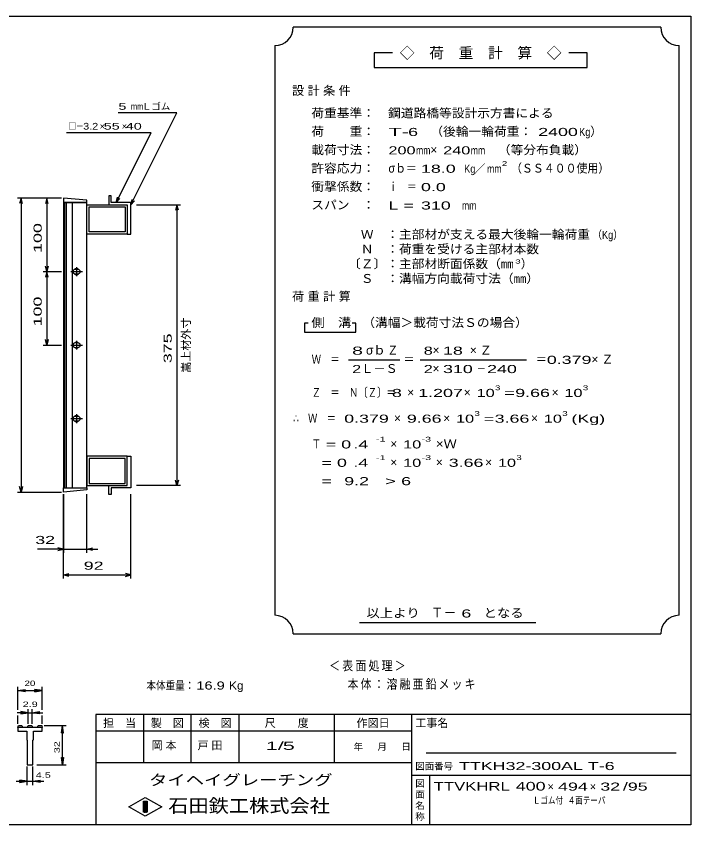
# Model space of a CAD drawing. Units: millimetres, scale not verified. Extents: x -910 to 866, y -641 to 527.
# Drawn here: x -53 to 866, y -573 to 527 of the extents above; entities that cross this region are included whole.
import ezdxf
from ezdxf.enums import TextEntityAlignment as Align

# ---------------------------------------------------------------- set-up
doc = ezdxf.new("R2010")
doc.units = ezdxf.units.MM
doc.header["$LTSCALE"] = 5
for name, color, linetype, lineweight in [('0_2', 150, 'Continuous', 25), ('16', 3, 'Continuous', 25), ('22', 2, 'Continuous', 25), ('32', 4, 'Continuous', 25)]:
    doc.layers.add(name, color=color, linetype=linetype, lineweight=lineweight)
doc.styles.add('ベクトル', font='')
doc.styles.get('ベクトル').set_extended_font_data('ベクトル')

msp = doc.modelspace()

# ---------------------------------------------------------------- linework, layer by layer
at = {"layer": '0_2'}
for p, q in [((-864.5, 526.75), (865.5, 526.75)), ((865.5, 526.75), (865.5, -573.25)), ((865.5, -423.25), (55.5, -423.25)), ((55.5, -423.25), (55.5, -573.25)), ((120.5, -423.25), (120.5, -488.25)), ((185.5, -488.25), (185.5, -423.25)), ((250.5, -423.25), (250.5, -488.25)), ((380.5, -488.25), (380.5, -423.25)), ((485.5, -423.25), (485.5, -573.25)), ((485.5, -445.75), (55.5, -445.75)), ((845.5, -475.75), (505.5, -475.75)), ((55.5, -488.25), (485.5, -488.25)), ((485.5, -505.75), (865.5, -505.75)), ((510.5, -573.25), (510.5, -505.75)), ((100.5, -548.75), (123, -536.25)), ((123, -536.25), (145.5, -548.75)), ((123, -561.25), (100.5, -548.75)), ((120.5, -541.25), (125.5, -541.25)), ((120.5, -556.25), (120.5, -541.25)), ((120.5, -541.25), (121.5, -541.25)), ((121.5, -541.25), (121.5, -556.25)), ((122.5, -556.25), (122.5, -541.25)), ((122.5, -541.25), (123.5, -541.25)), ((145.5, -548.75), (123, -561.25)), ((123.5, -541.25), (123.5, -556.25)), ((124.5, -556.25), (124.5, -541.25)), ((124.5, -541.25), (125.5, -541.25)), ((125.5, -541.25), (125.5, -556.25)), ((125.5, -541.25), (125.5, -556.25)), ((125.5, -556.25), (120.5, -556.25)), ((121.5, -556.25), (122.5, -556.25)), ((123.5, -556.25), (124.5, -556.25)), ((865.5, -573.25), (-864.5, -573.25))]:
    msp.add_line(p, q, dxfattribs=at)
at = {"layer": '16'}
for p, q in [((43.5, 276.25), (11.5, 279.25)), ((11.5, 279.25), (11.5, 273.25)), ((43.5, 273.25), (43.5, 276.25)), ((76.5, 282.25), (73.5, 282.25)), ((73.5, 282.25), (73.5, 270.25)), ((76.5, 273.25), (76.5, 282.25)), ((11.5, 273.25), (43.5, 273.25)), ((11.5, 273.25), (11.5, -114.75)), ((43.5, 273.25), (11.5, 273.25)), ((13, 273.25), (13, -114.75)), ((16, -114.75), (16, 273.25)), ((23.5, 273.25), (23.5, -114.75)), ((43.5, -114.75), (43.5, 273.25)), ((43.5, 270.25), (98.5, 270.25)), ((43.5, 230.25), (43.5, 270.25)), ((46.5, 267.25), (95.5, 267.25)), ((46.5, 233.25), (46.5, 267.25)), ((73.5, 270.25), (98.5, 270.25)), ((103.5, 273.25), (76.5, 273.25)), ((95.5, 267.25), (95.5, 233.25)), ((98.5, 270.25), (98.5, 230.25)), ((98.5, 270.25), (98.5, 230.25)), ((103.5, 230.25), (103.5, 273.25)), ((95.5, 233.25), (46.5, 233.25)), ((98.5, 230.25), (43.5, 230.25)), ((98.5, 230.25), (103.5, 230.25)), ((21.5, 179.25), (37.5, 179.25)), ((31.5, 182.25), (27.5, 182.25)), ((27.5, 176.25), (31.5, 176.25)), ((29.5, 185.25), (29.5, 173.25)), ((21.5, 79.25), (37.5, 79.25)), ((31.5, 82.25), (27.5, 82.25)), ((29.5, 85.25), (29.5, 73.25)), ((27.5, 76.25), (31.5, 76.25)), ((21.5, -20.75), (37.5, -20.75)), ((31.5, -17.75), (27.5, -17.75)), ((29.5, -14.75), (29.5, -26.75)), ((27.5, -23.75), (31.5, -23.75)), ((98.5, -71.75), (43.5, -71.75)), ((43.5, -71.75), (43.5, -111.75)), ((95.5, -74.75), (46.5, -74.75)), ((46.5, -74.75), (46.5, -108.75)), ((95.5, -108.75), (95.5, -74.75)), ((98.5, -111.75), (98.5, -71.75)), ((98.5, -71.75), (103.5, -71.75)), ((98.5, -111.75), (98.5, -71.75)), ((103.5, -71.75), (103.5, -114.75)), ((46.5, -108.75), (95.5, -108.75)), ((11.5, -114.75), (43.5, -114.75)), ((11.5, -120.75), (11.5, -114.75)), ((11.5, -114.75), (43.5, -114.75)), ((43.5, -117.75), (11.5, -120.75)), ((43.5, -111.75), (98.5, -111.75)), ((43.5, -114.75), (43.5, -117.75)), ((73.5, -123.75), (73.5, -111.75)), ((73.5, -111.75), (98.5, -111.75)), ((103.5, -114.75), (76.5, -114.75)), ((76.5, -114.75), (76.5, -123.75)), ((76.5, -123.75), (73.5, -123.75))]:
    msp.add_line(p, q, dxfattribs=at)
for centre, radius, start, end in [((27.5, 179.25), 3, 90, 270), ((29.5, 179.25), 4, 46.6, 133.4), ((29.5, 179.25), 4, 226.6, 313.4), ((31.5, 179.25), 3, 270, 90), ((27.5, 79.25), 3, 90, 270), ((29.5, 79.25), 4, 46.6, 133.4), ((31.5, 79.25), 3, 270, 90), ((29.5, 79.25), 4, 226.6, 313.4), ((27.5, -20.75), 3, 90, 270), ((29.5, -20.75), 4, 46.6, 133.4), ((31.5, -20.75), 3, 270, 90), ((29.5, -20.75), 4, 226.6, 313.4)]:
    msp.add_arc(centre, radius, start, end, dxfattribs=at)
at = {"layer": '22', "color": 4}
for p, q in [((824.5, 511.75), (324.5, 511.75)), ((299.5, 486.75), (299.5, -288.25)), ((849.5, -288.25), (849.5, 486.75)), ((459.5, 476.75), (434.5, 476.75)), ((434.5, 476.75), (434.5, 456.75)), ((724.5, 476.75), (699.5, 476.75)), ((724.5, 456.75), (724.5, 476.75)), ((434.5, 456.75), (724.5, 456.75)), ((166, 395.25), (86, 395.25)), ((103.5, 270.25), (166, 395.25)), ((131, 368.25), (16, 368.25)), ((83.5, 273.25), (131, 368.25)), ((9, 279.25), (-51, 279.25)), ((-46, 279.25), (-48, 271.75)), ((-44, 271.75), (-46, 279.25)), ((-46, 279.25), (-46, -120.75)), ((9, 279.25), (-16, 279.25)), ((-11, 279.25), (-13, 271.75)), ((-9, 271.75), (-11, 279.25)), ((-11, 279.25), (-11, 179.25)), ((83.5, 273.25), (85, 280.55)), ((83.5, 273.25), (88.5, 278.75)), ((103.5, 270.25), (105, 277.55)), ((103.5, 270.25), (108.5, 275.75)), ((111, 270.25), (171, 270.25)), ((166, 270.25), (164, 262.75)), ((168, 262.75), (166, 270.25)), ((166, 270.25), (166, -111.75)), ((-16, 179.25), (9, 179.25)), ((-11, 179.25), (-13, 186.75)), ((-11, 179.25), (-13, 171.75)), ((-9, 186.75), (-11, 179.25)), ((-9, 171.75), (-11, 179.25)), ((-11, 179.25), (-11, 79.25)), ((344.5, 109.25), (339.5, 109.25)), ((339.5, 109.25), (339.5, 96.75)), ((409.5, 109.25), (404.5, 109.25)), ((409.5, 96.75), (409.5, 109.25)), ((339.5, 96.75), (409.5, 96.75)), ((-16, 79.25), (9, 79.25)), ((-11, 79.25), (-13, 86.75)), ((-9, 86.75), (-11, 79.25)), ((399.5, 59.25), (469.5, 59.25)), ((497, 59.25), (642, 59.25)), ((166, -111.75), (164, -104.25)), ((168, -104.25), (166, -111.75)), ((-51, -120.75), (9, -120.75)), ((-46, -120.75), (-48, -113.25)), ((-44, -113.25), (-46, -120.75)), ((171, -111.75), (111, -111.75)), ((11.5, -123.25), (11.5, -203.25)), ((11.5, -238.25), (11.5, -123.25)), ((43.5, -203.25), (43.5, -123.25)), ((103.5, -238.25), (103.5, -123.25)), ((11.5, -198.25), (4, -196.25)), ((43.5, -198.25), (51, -196.25)), ((11.5, -198.25), (-23.5, -198.25)), ((4, -200.25), (11.5, -198.25)), ((11.5, -198.25), (43.5, -198.25)), ((51, -200.25), (43.5, -198.25)), ((43.5, -198.25), (58.5, -198.25)), ((11.5, -233.25), (19, -231.25)), ((19, -235.25), (11.5, -233.25)), ((11.5, -233.25), (103.5, -233.25)), ((103.5, -233.25), (96, -231.25)), ((96, -235.25), (103.5, -233.25)), ((414.5, -298.25), (654.5, -298.25)), ((324.5, -313.25), (824.5, -313.25))]:
    msp.add_line(p, q, dxfattribs=at)
for centre, start, end in [((299.5, 511.75), 270, 0), ((849.5, 511.75), 180, 270), ((299.5, -313.25), 0, 90), ((849.5, -313.25), 90, 180)]:
    msp.add_arc(centre, 25, start, end, dxfattribs=at)
at = {"layer": '32'}
for p, q in [((-50.5, -416.75), (-50.5, -385.75)), ((-50.5, -390.75), (-40.5, -389.25)), ((-40.5, -392.25), (-50.5, -390.75)), ((-50.5, -390.75), (-17.167, -390.75)), ((-40.5, -392.25), (-40.5, -389.25)), ((-17.167, -390.75), (-27.167, -389.25)), ((-27.167, -392.25), (-27.167, -389.25)), ((-27.167, -392.25), (-17.167, -390.75)), ((-17.167, -416.75), (-17.167, -385.75)), ((-36.25, -435.75), (-36.25, -415.75)), ((-31.417, -415.75), (-31.417, -435.75)), ((-36.25, -420.75), (-51.25, -420.75)), ((-50.5, -435.75), (-50.5, -424.75)), ((-36.25, -420.75), (-46.25, -419.25)), ((-46.25, -419.25), (-46.25, -422.25)), ((-46.25, -422.25), (-36.25, -420.75)), ((-36.25, -420.75), (-31.417, -420.75)), ((-31.417, -420.75), (-21.417, -419.25)), ((-21.417, -422.25), (-31.417, -420.75)), ((-31.417, -420.75), (-16.417, -420.75)), ((-21.417, -419.25), (-21.417, -422.25)), ((-17.167, -435.75), (-17.167, -424.75)), ((-50.5, -440.75), (-49.667, -438.25)), ((-49.667, -438.25), (-44.833, -438.25)), ((-44.833, -438.25), (-44, -440.75)), ((-37.083, -440.75), (-36.25, -438.25)), ((-36.25, -438.25), (-31.417, -438.25)), ((-31.417, -438.25), (-30.583, -440.75)), ((-23.667, -440.75), (-22.833, -438.25)), ((-22.833, -438.25), (-18, -438.25)), ((-18, -438.25), (-17.167, -440.75)), ((-14.667, -438.25), (15.333, -438.25)), ((8.833, -448.25), (10.333, -438.25)), ((11.833, -448.25), (10.333, -438.25)), ((10.333, -491.584), (10.333, -438.25)), ((-50.5, -440.75), (-50.5, -445.75)), ((-17.167, -440.75), (-50.5, -440.75)), ((-50.5, -445.75), (-38.417, -445.75)), ((-38.417, -445.75), (-38.417, -457.417)), ((-29.25, -457.417), (-29.25, -445.75)), ((-29.25, -445.75), (-17.167, -445.75)), ((-17.167, -445.75), (-17.167, -440.75)), ((8.833, -448.25), (11.833, -448.25)), ((-38.417, -457.417), (-37.583, -458.25)), ((-37.583, -458.25), (-37.583, -491.583)), ((-30.083, -458.25), (-29.25, -457.417)), ((-30.083, -491.583), (-30.083, -458.25)), ((10.333, -491.584), (8.833, -481.583)), ((8.833, -481.583), (11.833, -481.583)), ((11.833, -481.583), (10.333, -491.584)), ((-37.583, -491.583), (-30.083, -491.583)), ((-37.583, -519.083), (-37.583, -494.084)), ((-30.083, -519.083), (-30.083, -494.084)), ((-24.667, -491.584), (15.333, -491.584)), ((-52.583, -514.083), (-37.583, -514.083)), ((-37.583, -514.083), (-47.583, -512.583)), ((-47.583, -515.583), (-47.583, -512.583)), ((-47.583, -515.583), (-37.583, -514.083)), ((-37.583, -514.083), (-30.083, -514.083)), ((-30.083, -514.083), (-20.083, -512.583)), ((-20.083, -515.583), (-30.083, -514.083)), ((-30.083, -514.083), (-15.083, -514.083)), ((-20.083, -515.583), (-20.083, -512.583))]:
    msp.add_line(p, q, dxfattribs=at)

# ---------------------------------------------------------------- texts
at = {"layer": '0_2', "style": 'ベクトル'}
for s, height, p in [('担\u3000当', 11, (65.5, -434.75)), ('製\u3000図', 11, (130.5, -434.75)), ('検\u3000図', 11, (195.5, -434.75)), ('尺\u3000\u3000度', 11, (285.5, -434.75)), ('作図日', 11, (410.5, -434.75)), ('工事名', 11, (490.5, -434.75)), ('年', 9.164, (406.5, -467)), ('月', 9.164, (439, -467)), ('日', 9.164, (471.5, -467)), ('図面番号', 9.164, (490.5, -493.5)), ('図', 9.164, (490.5, -517)), ('面', 9.164, (490.5, -532)), ('名', 9.164, (490.5, -547)), ('称', 9.164, (490.5, -562))]:
    msp.add_text(s, height=height, dxfattribs=at).set_placement(p, align=Align.MIDDLE_LEFT)
at = {"layer": '0_2', "color": 222, "style": 'ベクトル'}
for s, height, width, p in [('タイヘイグレーチング', 14.66, 1.25, (128, -512.25)), ('石田鉄工株式会社', 18.33, 1.1, (154.25, -547.25))]:
    msp.add_text(s, height=height, dxfattribs=dict(at, width=width)).set_placement(p, align=Align.MIDDLE_LEFT)
at = {"layer": '22', "style": 'ベクトル'}
for s, height, p in [('◇\u3000荷\u3000重\u3000計\u3000算\u3000◇', 14.66, (469.5, 476.75)), ('Ｌゴム', 9.164, (118.5, 404)), ('×', 9.164, (61, 377)), ('×', 9.164, (91, 377)), ('）', 12.1, (728.5, 370)), ('×', 12.1, (511, 345)), ('／', 11, (570.75, 319.25)), ('）', 12.1, (634, 190)), ('σｂ', 12.1, (423.5, 72.5)), ('×', 12.1, (514, 72.5)), ('Ｌ－Ｓ', 12.1, (417, 47.5)), ('×', 12.1, (514, 47.5)), ('×', 12.1, (479.5, 15)), ('×', 12.1, (556.5, 15)), ('×', 12.1, (676, 15)), ('×', 12.1, (461.5, -20)), ('×', 12.1, (528.5, -20)), ('×', 12.1, (648, -20)), ('×', 12.1, (456.5, -55)), ('×', 12.1, (456.5, -80)), ('×', 12.1, (518.5, -80)), ('×', 12.1, (585.5, -80)), ('Ｔ－', 12.83, (511.5, -284.5)), ('×', 11, (670.5, -521.25)), ('×', 11, (728, -521.25))]:
    msp.add_text(s, height=height, dxfattribs=at).set_placement(p, align=Align.MIDDLE_LEFT)
for s, height, width, p in [(' 5 ', 9.164, 1.6, (81, 404)), ('mm', 9.164, 0.75, (103.5, 404)), ('荷重基準：\u3000', 12.1, 1.05, (349, 395)), ('鋼道路橋等設計示方書による', 12.1, 1.05, (453.5, 395)), ('□－', 9.164, 0.8, (18.5, 377)), ('3.2', 9.164, 1.2, (38.5, 377)), (' 55 ', 9.164, 1.6, (61, 377)), (' 40 ', 9.164, 1.6, (91, 377)), ('荷\u3000\u3000重：\u3000', 12.1, 1.05, (349, 370)), ('T-', 11, 2, (454, 369.25)), (' 6 ', 11, 1.65, (474, 369.25)), ('（後輪一輪荷重：', 12.1, 1.05, (511, 370)), (' 2400', 11, 1.65, (651, 369.25)), ('Kg', 11, 0.85, (713.5, 369.25)), ('載荷寸法：\u3000', 12.1, 1.05, (349, 345)), ('\u3000（等分布負載）', 12.1, 1.05, (585.5, 345)), ('200', 11, 1.5, (454, 344.25)), ('mm', 11, 0.8, (491.5, 344.25)), ('240', 11, 1.5, (528.5, 344.25)), ('mm', 11, 0.8, (566, 344.25)), ('許容応力：\u3000', 12.1, 1.05, (349, 320)), ('σｂ＝', 12.1, 0.9, (454, 320)), (' 18.0', 11, 1.65, (491.5, 319.25)), ('Kg', 11, 0.85, (557, 319.25)), ('mm', 11, 0.8, (588.25, 319.25)), ('2', 6.598, 1.5, (608.25, 326.25)), ('（ＳＳ４００使用）', 12.1, 0.9, (620.75, 320)), ('衝撃係数：\u3000', 12.1, 1.05, (349, 295)), ('ｉ\u3000＝', 12.1, 0.75, (454, 295)), (' 0.0', 11, 1.65, (491.5, 294.25)), ('スパン\u3000：\u3000', 12.1, 1.05, (349, 270)), ('L =', 11, 1.65, (454, 269.25)), (' 310 ', 11, 1.65, (491.5, 269.25)), ('mm', 11, 0.8, (554, 269.25)), ('\u3000Ｗ\u3000：主部材が支える最大後輪一輪荷重', 12.1, 1.05, (399, 230)), ('（Kg）', 11, 0.85, (731.5, 229.25)), ('\u3000Ｎ\u3000：荷重を受ける主部材本数', 12.1, 1.05, (399, 210)), ('〔Ｚ〕：主部材断面係数（㎜', 12.1, 1.05, (399, 190)), ('3', 5.499, 1.8, (626.5, 193)), ('\u3000Ｓ\u3000：溝幅方向載荷寸法（㎜）', 12.1, 1.05, (399, 170)), ('側\u3000溝', 12.1, 1.1, (349, 110)), ('\u3000（溝幅＞載荷寸法Ｓの場合）', 12.1, 1.05, (401, 110)), ('8', 11, 1.8, (404.5, 71.75)), ('Ｚ', 12.1, 0.9, (452.5, 72.5)), ('8', 11, 1.5, (502, 71.75)), (' 18 ', 11, 1.65, (521.5, 71.75)), ('Ｗ\u3000＝', 12.1, 0.75, (349.5, 60)), ('＝', 12.1, 0.9, (474.5, 60)), ('＝', 12.1, 0.9, (654.5, 60)), ('0.379', 11, 1.65, (669.5, 59.25)), ('2', 11, 1.5, (404.5, 46.75)), ('2', 11, 1.5, (502, 46.75)), (' 310 ', 11, 1.65, (521.5, 46.75)), ('－', 12.1, 0.75, (574, 47.5)), (' 240 ', 11, 1.65, (581.5, 46.75)), ('Ｚ\u3000＝\u3000Ｎ〔Ｚ〕＝', 12.1, 0.75, (349.5, 15)), ('3', 6.598, 1.5, (599, 21.25)), ('3', 6.598, 1.5, (718.5, 21.25)), (' 8 ', 11, 1.65, (452, 14.25)), ('1.207', 11, 1.65, (494.5, 14.25)), ('10', 11, 1.5, (574, 14.25)), ('=', 11, 1.7, (611.5, 14.25)), ('9.66', 11, 1.65, (626.5, 14.25)), ('10', 11, 1.5, (693.5, 14.25)), ('3', 6.598, 1.5, (571, -13.75)), ('3', 6.598, 1.5, (690.5, -13.75)), ('∴\u3000Ｗ\u3000＝', 12.1, 0.75, (324.5, -20)), (' 0.379', 11, 1.65, (387, -20.75)), ('9.66', 11, 1.65, (479, -20.75)), ('10', 11, 1.5, (546, -20.75)), ('=', 11, 1.7, (583.5, -20.75)), ('3.66', 11, 1.65, (598.5, -20.75)), ('10', 11, 1.5, (665.5, -20.75)), ('(Kg)', 11, 1.65, (703, -20.75)), ('Ｔ', 12.1, 0.75, (349.5, -55)), (' = 0', 11, 1.65, (362, -55.75)), (' .4 ', 11, 1.65, (399.5, -55.75)), ('-1', 6.598, 1.65, (437, -48.75)), ('10', 11, 1.5, (474, -55.75)), ('-3', 6.598, 1.65, (499, -48.75)), ('×Ｗ', 12.1, 1.1, (518.5, -55)), ('  = 0', 11, 1.65, (349.5, -80.75)), (' .4 ', 11, 1.65, (399.5, -80.75)), ('-1', 6.598, 1.65, (437, -73.75)), ('10', 11, 1.5, (474, -80.75)), ('-3', 6.598, 1.65, (499, -73.75)), ('3.66', 11, 1.65, (536, -80.75)), ('10', 11, 1.5, (603, -80.75)), ('3', 6.598, 1.5, (628, -73.75)), ('  =', 11, 1.65, (349.5, -105.75)), (' 9.2', 11, 1.65, (387, -105.75)), ('>', 11, 1.7, (449.5, -105.75)), (' 6 ', 11, 1.65, (464.5, -105.75)), (' 32 ', 11, 1.65, (-33.5, -185.75)), (' 92 ', 11, 1.65, (32.5, -220.75)), ('以上より\u3000', 12.1, 1.1, (424, -285)), (' 6 ', 11, 1.65, (546.5, -285.75)), ('となる', 12.1, 1.1, (583.5, -285)), ('本体重量：', 11, 0.85, (124.5, -383.75)), (' 16.9', 11, 1.35, (187, -383.75)), ('Kg', 11, 1.1, (237, -383.75)), ('1/', 11, 2, (287, -465.75)), (' 5 ', 11, 2, (302, -465.75)), ('TTKH32-300AL T-6            ', 11, 1.65, (550, -493.25)), ('TTVKHRL', 11.73, 1.45, (515.5, -520.75)), (' 400 ', 11.73, 1.55, (620.5, -520.75)), (' 494 ', 11, 1.65, (678, -521.25)), (' 32 ', 11, 1.65, (735.5, -521.25)), ('/', 11, 1.65, (773, -521.25)), (' 95 ', 11, 1.65, (773, -521.25)), ('Ｌゴム付', 9.164, 0.8, (650.5, -540)), ('４面テーパ', 9.164, 0.8, (698, -540))]:
    msp.add_text(s, height=height, dxfattribs=dict(at, width=width)).set_placement(p, align=Align.MIDDLE_LEFT)
at = {"layer": '22', "style": 'ベクトル', "width": 1.65}
for s, p in [(' 100 ', (-23.5, 198)), (' 100 ', (-23.5, 98)), (' 375 ', (153.5, 48))]:
    msp.add_text(s, height=11, rotation=90, dxfattribs=at).set_placement(p, align=Align.MIDDLE_LEFT)
at = {"layer": '22', "style": 'ベクトル'}
msp.add_text('嵩上材外寸', height=11, rotation=90, dxfattribs=at).set_placement((178.5, 41.75), align=Align.MIDDLE_LEFT)
at = {"layer": '22', "attachment_point": 4, "style": 'ベクトル'}
for s, insert, char_height in [('\\T1.28;設計条件', (322.75, 425), 12.1), ('\\T1.28;荷重計算', (322.75, 145), 12.1), ('\\T1.42;×Ｚ', (564.75, 72.5), 12.1), ('\\T1.42;×Ｚ', (730.25, 60), 12.1), ('\\T1.2;\\W0.85;＜表面処理＞', (373.25, -357.5), 12.83), ('\\T1.19;\\W0.85;本体：溶融亜鉛メッキ', (398.25, -382.5), 12.83), ('\\T1.25;岡本\u3000', (131.75, -465.75), 11), ('\\T1.25;戸田\u3000', (194.25, -465.75), 11)]:
    msp.add_mtext(s, dxfattribs=dict(at, insert=insert, char_height=char_height))
at = {"layer": '32', "color": 2, "style": 'ベクトル'}
for s, width, p in [('20', 1.35, (-41.333, -380.75)), ('2.9', 1.5, (-43.833, -409.25)), (' 4.5 ', 1.5, (-30.083, -505.584))]:
    msp.add_text(s, height=7.331, dxfattribs=dict(at, width=width)).set_placement(p, align=Align.MIDDLE_LEFT)
at = {"layer": '32', "color": 2, "style": 'ベクトル', "width": 1.5}
msp.add_text(' 32 ', height=7.331, rotation=90, dxfattribs=at).set_placement((2.833, -479.917), align=Align.MIDDLE_LEFT)

doc.saveas('drawing.dxf')
